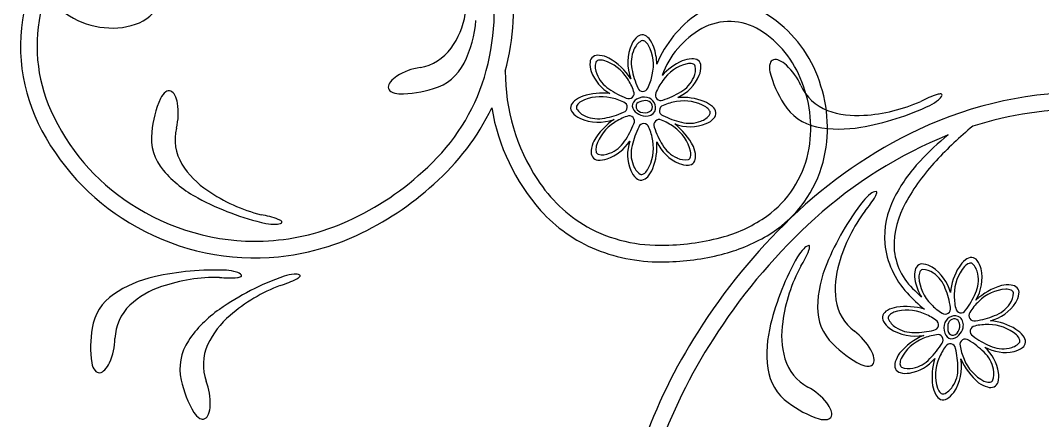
# Model space of a CAD drawing. Extents: x -4 to 4, y -4.07 to 4.07.
# Drawn here: x -3.83 to -2.418, y -1.641 to -1.088 of the extents above; entities that cross this region are included whole.
import ezdxf

# ---------------------------------------------------------------- set-up
doc = ezdxf.new("R2010")
doc.units = 0

msp = doc.modelspace()

# ---------------------------------------------------------------- linework, layer by layer
at = {"color": 7, "linetype": 'CONTINUOUS'}
for centre, radius, start, end in [((-3.511988, -1.071083), 0.336844, 341.850791, 368.318873), ((-3.517782, -1.065373), 0.369479, 345.438302, 366.90363), ((-3.584171, -1.123454), 0.245777, 166.234962, 208.4917), ((-3.588662, -1.12345), 0.218373, 165.965974, 204.127451), ((-3.688103, -1.040055), 0.056106, 287.934616, 334.669774), ((-2.853797, -1.174149), 0.109051, 51.443331, 85.803945), ((-3.704795, -0.99039), 0.10806, 234.549148, 261.741289), ((-3.332809, -1.058155), 0.119431, 324.977801, 349.593912), ((-2.805597, -1.208556), 0.15706, 124.375328, 157.498527), ((-3.703304, -0.997136), 0.101628, 260.362993, 288.636922), ((-3.361809, -1.074987), 0.161657, 333.493781, 355.302555), ((-2.829126, -1.205765), 0.121741, 119.22126, 160.071562), ((-2.850186, -1.168814), 0.079212, 58.124049, 118.974632), ((-2.892139, -1.228144), 0.175212, 16.346174, 52.644039), ((-2.95822, -1.133649), 0.030066, 129.873752, 154.83235), ((-2.970876, -1.118456), 0.010293, 81.085138, 130.027511), ((-2.972527, -1.121711), 0.013811, 37.253884, 76.40626), ((-2.993032, -1.138528), 0.040324, 19.429169, 38.635462), ((-2.886349, -1.223955), 0.145143, 20.532558, 57.496089), ((-3.288772, -1.087717), 0.066412, 279.524456, 324.060341), ((-2.927468, -1.146419), 0.063349, 156.207472, 200.606324), ((-3.028388, -1.150715), 0.077721, 1.671927, 19.232327), ((-3.032853, -1.146663), 0.010293, 126.085087, 175.027679), ((-3.031719, -1.150132), 0.01381, 82.252927, 121.405525), ((-3.034327, -1.17652), 0.040321, 64.428055, 83.635486), ((-3.060929, -1.216813), 0.088397, 32.964981, 60.143789), ((-2.900089, -1.181435), 0.040323, 93.503862, 112.71061), ((-2.901376, -1.154948), 0.013811, 55.736234, 94.887496), ((-2.90007, -1.15154), 0.010294, 2.115101, 51.057256), ((-2.787441, -1.14943), 0.007169, 108.110609, 166.035506), ((-2.787001, -1.154401), 0.012084, 63.867095, 102.758802), ((-2.796709, -1.177101), 0.036762, 47.337163, 65.866247), ((-3.264246, -1.238671), 0.086523, 99.001676, 121.923012), ((-3.278343, -1.116896), 0.06826, 286.191839, 333.705801), ((-3.013162, -1.148457), 0.030065, 174.873713, 199.83367), ((-2.882479, -1.219956), 0.082667, 113.661901, 137.653687), ((-2.919824, -1.15235), 0.030064, 337.307044, 362.267228), ((-2.770488, -1.153669), 0.024644, 165.9823, 193.078172), ((-2.830879, -1.213278), 0.086523, 24.011744, 46.93308), ((-3.290338, -1.196298), 0.036762, 122.327532, 140.856389), ((-2.887709, -1.158837), 0.272463, 179.880464, 213.196872), ((-2.986285, -1.138486), 0.058732, 200.088031, 240.030019), ((-2.947495, -1.140051), 0.060341, 295.04863, 336.669173), ((-2.652559, -1.123946), 0.146257, 193.966242, 212.94585), ((-3.624804, -1.192541), 0.007169, 70.043409, 127.968092), ((-3.627522, -1.196726), 0.012084, 25.800662, 64.691924), ((-3.30975, -1.181041), 0.012083, 138.858379, 177.749864), ((-3.314666, -1.180179), 0.007168, 183.099894, 241.025436), ((-3.304347, -1.043303), 0.146253, 268.956002, 287.935837), ((-3.463531, -1.080078), 0.28807, 311.120248, 340.548644), ((-2.691427, -1.150493), 0.066413, 204.53444, 249.070324), ((-2.908193, -1.236572), 0.170076, 348.327071, 381.932196), ((-2.905406, -1.236363), 0.190301, 343.27618, 377.59646), ((-3.502903, -1.255644), 0.146254, 155.898519, 174.878581), ((-3.614071, -1.206331), 0.024643, 127.91451, 155.010608), ((-3.649163, -1.208613), 0.036763, 9.27141, 27.800267), ((-3.306181, -1.164903), 0.024643, 240.972468, 268.068566), ((-3.056327, -1.210502), 0.013811, 127.252994, 166.404256), ((-3.039511, -1.231007), 0.040323, 109.428941, 128.63569), ((-3.02629, -1.273538), 0.084847, 82.778748, 108.294781), ((-2.97355, -1.207113), 0.011347, 117.477155, 177.626983), ((-2.968071, -1.215257), 0.021129, 79.251184, 120.470308), ((-2.966374, -1.220455), 0.021418, 89.041717, 118.770779), ((-2.965644, -1.207803), 0.008772, 330.723004, 452.432004), ((-2.967172, -1.208833), 0.014654, 339.438787, 438.017251), ((-2.915901, -1.279165), 0.084665, 68.783474, 94.095541), ((-2.67944, -0.988458), 0.231362, 273.654472, 293.78191), ((-2.358705, -1.729502), 0.542019, 88.929435, 115.142625), ((-2.523556, -1.316247), 0.13187, 107.549301, 118.33311), ((-2.600031, -1.152578), 0.059279, 296.638028, 310.272753), ((-2.559108, -1.203501), 0.013652, 86.605816, 107.963231), ((-2.568692, -1.187372), 0.012554, 303.782849, 341.973746), ((-2.558208, -1.191326), 0.001456, 2.694444, 93.605784), ((-3.515474, -1.090969), 0.298446, 204.074991, 236.942523), ((-3.698369, -1.216025), 0.086523, 345.944147, 368.86571), ((-3.476953, -1.065714), 0.330758, 311.288066, 334.314224), ((-2.894258, -1.16064), 0.288712, 189.657873, 221.199304), ((-3.059581, -1.208851), 0.010294, 171.082992, 220.025803), ((-2.971624, -1.204516), 0.013433, 189.112332, 241.275018), ((-2.973108, -1.207011), 0.006418, 123.849176, 198.073695), ((-2.969792, -1.205283), 0.010126, 201.548555, 267.309447), ((-2.96739, -1.201635), 0.01406, 258.193486, 311.943408), ((-2.965936, -1.205164), 0.015284, 266.83317, 324.772248), ((-2.900556, -1.23755), 0.040324, 48.503573, 67.709866), ((-2.882736, -1.21791), 0.013811, 10.735902, 49.887388), ((-2.716909, -1.168124), 0.068261, 211.202324, 258.716066), ((-2.67428, -1.100306), 0.11943, 249.987741, 274.604305), ((-2.729852, -0.875964), 0.364826, 279.584459, 295.384702), ((-2.358845, -1.724512), 0.514141, 89.602817, 107.608122), ((-3.044391, -1.196198), 0.030064, 219.873592, 244.834003), ((-3.03167, -1.165818), 0.062986, 246.112127, 290.178528), ((-2.954894, -1.304299), 0.096585, 124.747001, 149.237597), ((-2.964828, -1.197557), 0.022951, 234.731872, 265.119152), ((-2.893944, -1.203027), 0.030064, 292.306452, 317.266636), ((-2.879403, -1.216423), 0.010293, 317.111888, 366.055355), ((-3.510523, -1.086224), 0.328273, 208.070846, 241.169581), ((-3.580802, -1.250747), 0.068261, 173.13504, 220.649001), ((-3.549868, -1.252579), 0.066413, 166.46674, 211.002624), ((-2.904871, -1.174346), 0.060752, 249.552398, 291.573659), ((-2.981092, -1.303162), 0.090517, 26.776719, 52.584028), ((-2.304382, -1.838215), 0.663519, 115.400525, 134.018861), ((-2.698048, -1.076651), 0.161657, 258.504179, 280.312953), ((-2.200866, -1.617935), 0.495319, 129.267578, 137.317074), ((-3.001516, -1.272303), 0.040323, 154.428396, 173.635145), ((-3.038998, -1.222362), 0.060336, 288.974373, 327.32706), ((-2.932167, -1.273412), 0.05901, 161.752295, 201.988976), ((-3.035203, -1.262139), 0.08466, 338.782927, 364.095673), ((-2.896098, -1.230547), 0.060336, 205.048293, 246.671718), ((-2.318265, -1.817788), 0.615881, 111.930406, 132.264098), ((-2.339451, -1.510663), 0.336761, 128.325161, 137.350765), ((-3.027906, -1.269695), 0.013811, 172.251303, 211.403456), ((-2.937477, -1.277951), 0.040322, 3.504788, 22.712447), ((-3.031375, -1.270828), 0.010293, 216.084869, 265.027898), ((-3.029581, -1.251138), 0.030065, 264.873582, 289.833313), ((-2.907583, -1.277968), 0.010294, 272.113218, 321.055153), ((-2.91099, -1.276663), 0.01381, 325.73434, 364.887384), ((-2.883062, -1.240907), 0.14459, 305.592494, 347.994285), ((-2.427509, -1.432154), 0.218811, 136.849198, 153.414523), ((-2.357782, -1.476755), 0.284268, 136.793892, 151.345995), ((-3.509551, -1.190362), 0.161658, 220.436716, 242.24549), ((-3.505422, -1.223639), 0.119431, 211.920523, 236.536861), ((-3.540264, -1.006379), 0.394163, 293.113956, 312.477724), ((-2.959069, -1.284095), 0.030065, 202.306679, 227.26641), ((-2.993593, -1.277484), 0.040324, 318.504209, 337.711185), ((-2.908392, -1.258214), 0.030064, 247.306645, 272.266376), ((-2.88311, -1.240908), 0.167652, 300.312524, 342.571034), ((-2.945318, -1.197706), 0.202977, 212.919112, 239.892713), ((-2.972466, -1.298636), 0.010294, 227.113741, 276.055895), ((-2.973952, -1.295303), 0.013811, 280.735457, 319.887833), ((-3.440518, -1.132397), 0.231369, 235.587202, 255.713958), ((-3.543576, -1.001465), 0.423065, 294.861142, 312.326302), ((-2.646751, -1.33708), 0.012553, 95.337174, 133.529185), ((-2.66038, -1.324188), 0.013652, 329.348117, 350.705077), ((-2.648305, -1.325985), 0.001456, 343.702762, 434.612738), ((-3.504986, -1.079766), 0.313567, 236.452868, 271.931877), ((-3.41085, -1.012756), 0.364823, 241.517232, 257.317704), ((-2.378338, -1.562709), 0.364834, 141.927083, 157.727098), ((-2.619692, -1.375294), 0.059275, 127.038357, 140.673996), ((-2.762566, -1.264739), 0.131873, 318.978456, 329.762266), ((-2.516365, -1.388558), 0.119841, 153.041676, 183.873116), ((-2.501794, -1.400405), 0.121299, 150.373883, 181.009498), ((-2.95346, -1.207621), 0.213254, 222.178859, 247.63717), ((-2.477009, -1.48882), 0.231373, 143.530322, 163.65685), ((-3.519909, -1.486589), 0.131877, 69.482522, 80.266102), ((-3.506975, -1.080234), 0.313173, 272.298502, 292.816816), ((-3.479198, -1.31058), 0.059274, 258.568684, 272.204551), ((-3.475979, -1.357292), 0.012553, 265.713025, 303.90526), ((-3.47838, -1.375898), 0.013652, 48.537715, 69.894221), ((-3.470164, -1.366868), 0.001456, 324.634628, 415.545578), ((-2.187397, -1.963937), 0.835226, 133.796749, 147.792497), ((-2.196574, -1.956237), 0.80019, 132.045264, 146.849349), ((-2.910557, -1.202031), 0.192205, 285.99023, 305.512592), ((-3.506138, -1.084669), 0.331765, 240.635618, 275.654038), ((-2.947946, -1.193697), 0.205172, 241.089356, 272.450197), ((-3.508981, -1.073514), 0.34315, 275.942908, 294.677808), ((-2.942545, -1.089626), 0.309074, 270.624886, 285.950623), ((-2.918238, -1.184245), 0.234304, 284.035592, 300.734968), ((-2.517246, -1.383748), 0.119386, 186.205711, 222.748248), ((-2.946434, -1.184817), 0.237026, 248.16381, 271.881731), ((-2.943971, -1.082614), 0.339143, 270.898865, 284.089125), ((-2.705567, -1.445284), 0.059276, 135.481919, 149.11733), ((-2.863127, -1.3569), 0.131875, 327.420601, 338.204182), ((-2.737944, -1.411457), 0.012554, 103.782006, 141.972903), ((-2.741111, -1.400709), 0.001456, 352.144389, 443.056899), ((-2.753319, -1.400705), 0.013652, 337.789261, 359.146448), ((-2.535882, -1.396746), 0.087385, 183.803265, 227.921996), ((-2.439328, -1.595229), 0.364819, 150.36917, 166.169641), ((-2.567146, -1.487598), 0.161657, 156.998636, 178.807637), ((-2.585, -1.459215), 0.119431, 162.707518, 187.323856), ((-2.583879, -1.435035), 0.010293, 82.048144, 130.991393), ((-2.586534, -1.454627), 0.030065, 57.241666, 82.201397), ((-2.499277, -1.450544), 0.040325, 128.440275, 147.646568), ((-2.515503, -1.429566), 0.01381, 90.669645, 129.822466), ((-2.516384, -1.426025), 0.010293, 37.046228, 85.98882), ((-2.532117, -1.438002), 0.030066, 12.242142, 37.200741), ((-3.562454, -1.797929), 0.364825, 87.316086, 103.116329), ((-3.54944, -1.492643), 0.059279, 72.428402, 86.063127), ((-3.533957, -1.448449), 0.012554, 40.72913, 78.919582), ((-3.525811, -1.440756), 0.001456, 289.089712, 380.002807), ((-3.447383, -1.497985), 0.059281, 94.422826, 108.057323), ((-3.449577, -1.451208), 0.012554, 62.724248, 100.914922), ((-3.444906, -1.441024), 0.001456, 311.082243, 401.994753), ((-2.547762, -1.53663), 0.231375, 151.973227, 172.099528), ((-2.554446, -1.440277), 0.040324, 173.439843, 192.646364), ((-2.580751, -1.436917), 0.013811, 135.669385, 174.821538), ((-2.603475, -1.479719), 0.060336, 14.983605, 56.6057), ((-2.461001, -1.47292), 0.084648, 148.716576, 174.032492), ((-2.562261, -1.443747), 0.060748, 329.486061, 371.508873), ((-3.610564, -1.600512), 0.161655, 102.387685, 124.196686), ((-3.559358, -1.674703), 0.231372, 88.91955, 109.046078), ((-3.54205, -1.312133), 0.131876, 264.36682, 275.150172), ((-3.345105, -1.78593), 0.364834, 109.311682, 125.111697), ((-3.388384, -1.670517), 0.231383, 110.915715, 131.041333), ((-3.53134, -1.429872), 0.013652, 274.73855, 296.09551), ((-3.508138, -1.327843), 0.131879, 286.362424, 297.145776), ((-3.454109, -1.433003), 0.013651, 296.734341, 318.091074), ((-2.522224, -1.432945), 0.073369, 192.724156, 211.046713), ((-2.465953, -1.493956), 0.040321, 83.440192, 102.647624), ((-2.462593, -1.467653), 0.01381, 45.669413, 84.822234), ((-3.663264, -1.523406), 0.06826, 123.984536, 171.498717), ((-3.597764, -1.56952), 0.11943, 108.096586, 132.712924), ((-2.438391, -1.312566), 0.225614, 222.430039, 230.749168), ((-3.562394, -2.458086), 1.389209, 45.291372, 45.832014), ((-2.448753, -1.541306), 0.090516, 106.711684, 132.518992), ((-2.480305, -1.461871), 0.030066, 327.242807, 352.202085), ((-2.460712, -1.464526), 0.010294, 352.04891, 400.990626), ((-3.632952, -1.529837), 0.066412, 133.630568, 178.166452), ((-2.637729, -1.46492), 0.066414, 188.241188, 232.776631), ((-2.505397, -1.444928), 0.060338, 284.984241, 326.604562), ((-3.463655, -1.620896), 0.161656, 124.383374, 146.192376), ((-3.463395, -1.587366), 0.119431, 130.092074, 154.708412), ((-2.660527, -1.485907), 0.068262, 178.595715, 226.109677), ((-2.628826, -1.498967), 0.010293, 161.019178, 209.961333), ((-2.62591, -1.501162), 0.013811, 117.187845, 156.338662), ((-2.612935, -1.524289), 0.040323, 99.366411, 118.572932), ((-2.606673, -1.573772), 0.090184, 73.553962, 98.175284), ((-2.539195, -1.511115), 0.014653, 59.370822, 157.951557), ((-2.637106, -1.548655), 0.161655, 165.441265, 187.250266), ((-2.658933, -1.523202), 0.11943, 171.149805, 195.766143), ((-2.611658, -1.489164), 0.030064, 209.807847, 234.76803), ((-2.533027, -1.513122), 0.021129, 159.186572, 200.407027), ((-2.527611, -1.512361), 0.021419, 168.976276, 198.70376), ((-2.539942, -1.509431), 0.008771, 50.656242, 172.365923), ((-2.546319, -1.510072), 0.014058, 338.126475, 391.880517), ((-2.542592, -1.509257), 0.015284, 346.767816, 404.707108), ((-2.498599, -1.587411), 0.084656, 58.717517, 84.030943), ((-3.58685, -1.539328), 0.146256, 169.754819, 188.734426), ((-2.254505, -1.928278), 0.759459, 147.370303, 160.622466), ((-2.234728, -1.938457), 0.758547, 146.397776, 159.805028), ((-2.729612, -1.587177), 0.086523, 30.378848, 53.300638), ((-2.593709, -1.461113), 0.063349, 236.143625, 280.541374), ((-2.547719, -1.604826), 0.088401, 112.900947, 140.077947), ((-2.542003, -1.517093), 0.011347, 197.412624, 257.564162), ((-2.542027, -1.516642), 0.006417, 203.781354, 278.012258), ((-2.544223, -1.514744), 0.013431, 269.045993, 321.210636), ((-2.543149, -1.513073), 0.010126, 281.486523, 347.242356), ((-2.549886, -1.506838), 0.022948, 314.665886, 345.054743), ((-2.476219, -1.549125), 0.040322, 38.439687, 57.646891), ((-2.455243, -1.532902), 0.013811, 0.671011, 39.823164), ((-3.785831, -1.525732), 0.086524, 335.767448, 358.688784), ((-3.5414, -1.56914), 0.068261, 145.980148, 193.49433), ((-3.510885, -1.56375), 0.066413, 155.625804, 200.161909), ((-2.603295, -1.432836), 0.146254, 224.365266, 243.345329), ((-2.451702, -1.532021), 0.010294, 307.048336, 355.990709), ((-2.686813, -1.561787), 0.036761, 11.445735, 29.97482), ((-2.582744, -1.571588), 0.040322, 144.364013, 163.570534), ((-2.538428, -1.584198), 0.060335, 8.909269, 47.261956), ((-2.469494, -1.487939), 0.059005, 241.68512, 281.924023), ((-2.463678, -1.51629), 0.030065, 282.24211, 307.202067), ((-3.707114, -1.557419), 0.024643, 189.621984, 216.718081), ((-3.740347, -1.54592), 0.036762, 316.834075, 335.362932), ((-2.710253, -1.536586), 0.066413, 196.683787, 241.219671), ((-2.658194, -1.541354), 0.024643, 244.234259, 271.330356), ((-2.657782, -1.558824), 0.007169, 271.274698, 329.200025), ((-2.662536, -1.557302), 0.012084, 334.552195, 373.44368), ((-2.608271, -1.564408), 0.01381, 162.186616, 201.338547), ((-2.611799, -1.517638), 0.058732, 280.023241, 319.96434), ((-2.485819, -1.580629), 0.084844, 162.713929, 188.229962), ((-2.592817, -1.567101), 0.062982, 326.045848, 370.114235), ((-2.443054, -1.515711), 0.096582, 204.680968, 229.171564), ((-3.721117, -1.567872), 0.007168, 216.662447, 274.587989), ((-3.72263, -1.563115), 0.012084, 279.941283, 318.832768), ((-2.729723, -1.560693), 0.06826, 187.037835, 234.552016), ((-2.611885, -1.564918), 0.010293, 206.019055, 254.962304), ((-2.606677, -1.545845), 0.030064, 254.808813, 279.768544), ((-2.508447, -1.579955), 0.030063, 344.809159, 369.76889), ((-3.464583, -1.555284), 0.146258, 191.750246, 210.729853), ((-3.654175, -1.617203), 0.086524, 357.763182, 380.684518), ((-2.783191, -1.671007), 0.086524, 38.820894, 61.74223), ((-2.530005, -1.586215), 0.040321, 189.362511, 208.569715), ((-2.482706, -1.556018), 0.040325, 234.366763, 253.572374), ((-2.489886, -1.581548), 0.013811, 252.18853, 291.33957), ((-2.489376, -1.585162), 0.010293, 296.020834, 344.964302), ((-2.553133, -1.599188), 0.01381, 207.18672, 246.339319), ((-2.56513, -1.584935), 0.030063, 299.807804, 324.767535), ((-3.604439, -1.618885), 0.036762, 338.829305, 357.358162), ((-2.6809, -1.499791), 0.146257, 232.807892, 251.7875), ((-2.744583, -1.639609), 0.036762, 19.888521, 38.417378), ((-2.555327, -1.602103), 0.010293, 251.018959, 299.961551), ((-3.569319, -1.617101), 0.024643, 211.618208, 238.714306), ((-3.581572, -1.628194), 0.012084, 301.937987, 340.829472), ((-2.716301, -1.632415), 0.007169, 279.718163, 337.64392), ((-2.721227, -1.631608), 0.012084, 342.994189, 381.885674), ((-3.578388, -1.632038), 0.007169, 238.660263, 296.585805), ((-2.719274, -1.615195), 0.024643, 252.676054, 279.772152)]:
    msp.add_arc(centre, radius, start, end, dxfattribs=at)
at = {"color": 2, "linetype": 'CONTINUOUS'}
for centre, radius, start, end in [((-2.943758, -1.146021), 0.042407, 155.704305, 192.571152), ((-2.958985, -1.137842), 0.025192, 121.809326, 158.411956), ((-2.970502, -1.121453), 0.005319, 54.953794, 109.342219), ((-2.978269, -1.132183), 0.018566, 30.774099, 54.343045), ((-3.01482, -1.150189), 0.05927, 347.249674, 387.649645), ((-3.030469, -1.148518), 0.00532, 99.953508, 154.340634), ((-3.028374, -1.1616), 0.018568, 75.776431, 99.343335), ((-3.041488, -1.200176), 0.059272, 32.249919, 72.64878), ((-3.010738, -1.151963), 0.02519, 166.809352, 203.414439), ((-2.877556, -1.13646), 0.109221, 189.907077, 204.194607), ((-2.894115, -1.205418), 0.059274, 104.491963, 144.889713), ((-2.90529, -1.166233), 0.018567, 77.794537, 101.362802), ((-2.902544, -1.153273), 0.00532, 22.800379, 77.184907), ((-2.922422, -1.15573), 0.02519, 333.72606, 370.332264), ((-2.994187, -1.146981), 0.042406, 200.703516, 237.571033), ((-3.051494, -1.208888), 0.072412, 18.482773, 33.855739), ((-3.028067, -1.149271), 0.072421, 333.483931, 348.855071), ((-2.884524, -1.214637), 0.07245, 143.287728, 158.653165), ((-2.938706, -1.149926), 0.042409, 299.568963, 336.435141), ((-2.954127, -1.093393), 0.109237, 234.907705, 249.193409), ((-2.989492, -1.18901), 0.00735, 242.110322, 384.756401), ((-2.970159, -1.17906), 0.00735, 197.10909, 339.753808), ((-3.027848, -1.252797), 0.059272, 77.250486, 117.64868), ((-3.028765, -1.266041), 0.072421, 63.484641, 78.855781), ((-2.945491, -1.191671), 0.00735, 152.388454, 295.023792), ((-2.97605, -1.094394), 0.109255, 287.948818, 302.232467), ((-2.913289, -1.258731), 0.059272, 59.49145, 99.890088), ((-3.056584, -1.208477), 0.00532, 144.95566, 199.343435), ((-3.040196, -1.196961), 0.025191, 211.810153, 248.414124), ((-3.045854, -1.216245), 0.018566, 120.774326, 144.342818), ((-2.998977, -1.208134), 0.00735, 287.108678, 429.753547), ((-2.939897, -1.212683), 0.00735, 107.386813, 250.028202), ((-2.913033, -1.272016), 0.072432, 98.284724, 113.654039), ((-2.893483, -1.223122), 0.018566, 32.795897, 56.364615), ((-2.882378, -1.2159), 0.00532, 337.799643, 392.185687), ((-3.032016, -1.181737), 0.042404, 245.702558, 282.571861), ((-3.041583, -1.115513), 0.109241, 279.907803, 294.192595), ((-2.969147, -1.289475), 0.072417, 108.483344, 123.855169), ((-2.989027, -1.227468), 0.00735, 332.113913, 474.757269), ((-2.947714, -1.232548), 0.00735, 62.38405, 205.031491), ((-2.970672, -1.293499), 0.072433, 53.285973, 68.654832), ((-2.892725, -1.122302), 0.109241, 242.948097, 257.233345), ((-2.905581, -1.18796), 0.042411, 254.569518, 291.434133), ((-2.89817, -1.203581), 0.025191, 288.726427, 325.331514), ((-2.977864, -1.279463), 0.05927, 122.24902, 162.648769), ((-3.084659, -1.192093), 0.109255, 324.908051, 339.191244), ((-2.878343, -1.285314), 0.109243, 152.948211, 167.233231), ((-2.968726, -1.238142), 0.00735, 17.385269, 160.027415), ((-3.02809, -1.265014), 0.072465, 8.287424, 23.649439), ((-2.850433, -1.201988), 0.109259, 197.94861, 212.231575), ((-2.961461, -1.283923), 0.059273, 14.490542, 54.889847), ((-3.031057, -1.232162), 0.042407, 290.703396, 327.57069), ((-3.014771, -1.26475), 0.05927, 329.490561, 369.890976), ((-3.016437, -1.266349), 0.018568, 165.779122, 189.344892), ((-3.029519, -1.268445), 0.00532, 189.950818, 244.336644), ((-2.944004, -1.272458), 0.04241, 164.569241, 201.434078), ((-2.905971, -1.239335), 0.042406, 209.568502, 246.436243), ((-2.922276, -1.272751), 0.018567, 347.796914, 371.364726), ((-3.026075, -1.248714), 0.02519, 256.809017, 293.414774), ((-2.911772, -1.255616), 0.025192, 243.725195, 280.328271), ((-2.909316, -1.275495), 0.00532, 292.79843, 347.186855), ((-2.959625, -1.279869), 0.025189, 198.724844, 235.332389), ((-2.979165, -1.284557), 0.018566, 302.796911, 326.365629), ((-2.971943, -1.295661), 0.00532, 247.802871, 302.189348), ((-2.512248, -1.44106), 0.018567, 112.73052, 136.297878), ((-2.517418, -1.428863), 0.00532, 57.739381, 112.126291), ((-2.532309, -1.442259), 0.025191, 8.661552, 45.265746), ((-2.570324, -1.442742), 0.018567, 157.729805, 181.297843), ((-2.582604, -1.437774), 0.00532, 102.733975, 157.119802), ((-2.58366, -1.457776), 0.025191, 53.661038, 90.265455), ((-2.592217, -1.472792), 0.042405, 19.503418, 56.371605), ((-2.480652, -1.466782), 0.059269, 139.426067, 179.825816), ((-2.548979, -1.446827), 0.042406, 334.503984, 371.371277), ((-2.529783, -1.438583), 0.05928, 184.430106, 224.823413), ((-2.653421, -1.499856), 0.109251, 7.883434, 22.167083), ((-2.467539, -1.468852), 0.072417, 178.219183, 193.591008), ((-2.611384, -1.422691), 0.109241, 322.883005, 337.167796), ((-2.464264, -1.518614), 0.059271, 94.426457, 134.825095), ((-2.468417, -1.478083), 0.018568, 67.732531, 91.299208), ((-2.483451, -1.464745), 0.02519, 323.660563, 360.265203), ((-2.46345, -1.465801), 0.00532, 12.733325, 67.120451), ((-2.519078, -1.430805), 0.072385, 223.216745, 238.595187), ((-2.456451, -1.529353), 0.072424, 133.219948, 148.590404), ((-2.49847, -1.456186), 0.042408, 289.504535, 326.370489), ((-2.625811, -1.499123), 0.005319, 134.888424, 189.2749), ((-2.616602, -1.508646), 0.018566, 110.71407, 134.281655), ((-2.605262, -1.547784), 0.059274, 67.186378, 107.583684), ((-2.608487, -1.560672), 0.072431, 53.419792, 68.788195), ((-2.552303, -1.486769), 0.00735, 232.318569, 374.960563), ((-2.530638, -1.484933), 0.00735, 187.318541, 329.966739), ((-2.512445, -1.496102), 0.00735, 142.320227, 284.968424), ((-2.525529, -1.394996), 0.109238, 277.883335, 292.168354), ((-2.607663, -1.490648), 0.02519, 201.745797, 238.350884), ((-2.569031, -1.508853), 0.00735, 277.048257, 419.6901), ((-2.51061, -1.517767), 0.00735, 97.318932, 239.964104), ((-2.494523, -1.580903), 0.072454, 88.224429, 103.588268), ((-2.492461, -1.567758), 0.059275, 49.427438, 89.82341), ((-2.596947, -1.477085), 0.042406, 235.639765, 272.506389), ((-2.594791, -1.410212), 0.109239, 269.84188, 284.1269), ((-2.553878, -1.594139), 0.072402, 98.417272, 113.792291), ((-2.562613, -1.529627), 0.00735, 322.048076, 464.689011), ((-2.448373, -1.437032), 0.109229, 232.881576, 247.167966), ((-2.466736, -1.536157), 0.018567, 22.731163, 46.298748), ((-2.560705, -1.582774), 0.059272, 112.185533, 152.582839), ((-2.650596, -1.478076), 0.109263, 314.842723, 329.124546), ((-2.493636, -1.581755), 0.072415, 143.418738, 158.790791), ((-2.545441, -1.542308), 0.00735, 7.044939, 149.68769), ((-2.524667, -1.53589), 0.00735, 52.045143, 194.687894), ((-2.460135, -1.527149), 0.072423, 188.420253, 203.79071), ((-2.576199, -1.623853), 0.109236, 44.842345, 59.127364), ((-2.472504, -1.499425), 0.042407, 244.504768, 281.371615), ((-2.467934, -1.516097), 0.025189, 278.658974, 315.265401), ((-2.454539, -1.530986), 0.00532, 327.734532, 382.121441), ((-2.644058, -1.568069), 0.109215, 359.842699, 374.130458), ((-2.527392, -1.578094), 0.042407, 10.64062, 47.506574), ((-2.596395, -1.563119), 0.018568, 155.713217, 179.279214), ((-2.609642, -1.562896), 0.00532, 179.886421, 234.272031), ((-2.602803, -1.544072), 0.025189, 246.743383, 283.349587), ((-2.604817, -1.526902), 0.042407, 280.64062, 317.506574), ((-2.506513, -1.578539), 0.05927, 157.185242, 197.584103), ((-2.471523, -1.533985), 0.059268, 202.183841, 242.5847), ((-2.577206, -1.570224), 0.042404, 325.637938, 362.506572), ((-2.510224, -1.576079), 0.025191, 336.745507, 373.348584), ((-2.563645, -1.58094), 0.025189, 291.744034, 328.350015), ((-2.491175, -1.569673), 0.018567, 245.714008, 269.280232), ((-2.491398, -1.582919), 0.00532, 269.888924, 324.275833), ((-2.545646, -1.589878), 0.018567, 200.712528, 224.278979), ((-2.555171, -1.599087), 0.005319, 224.888316, 279.275009)]:
    msp.add_arc(centre, radius, start, end, dxfattribs=at)

doc.saveas('drawing.dxf')
